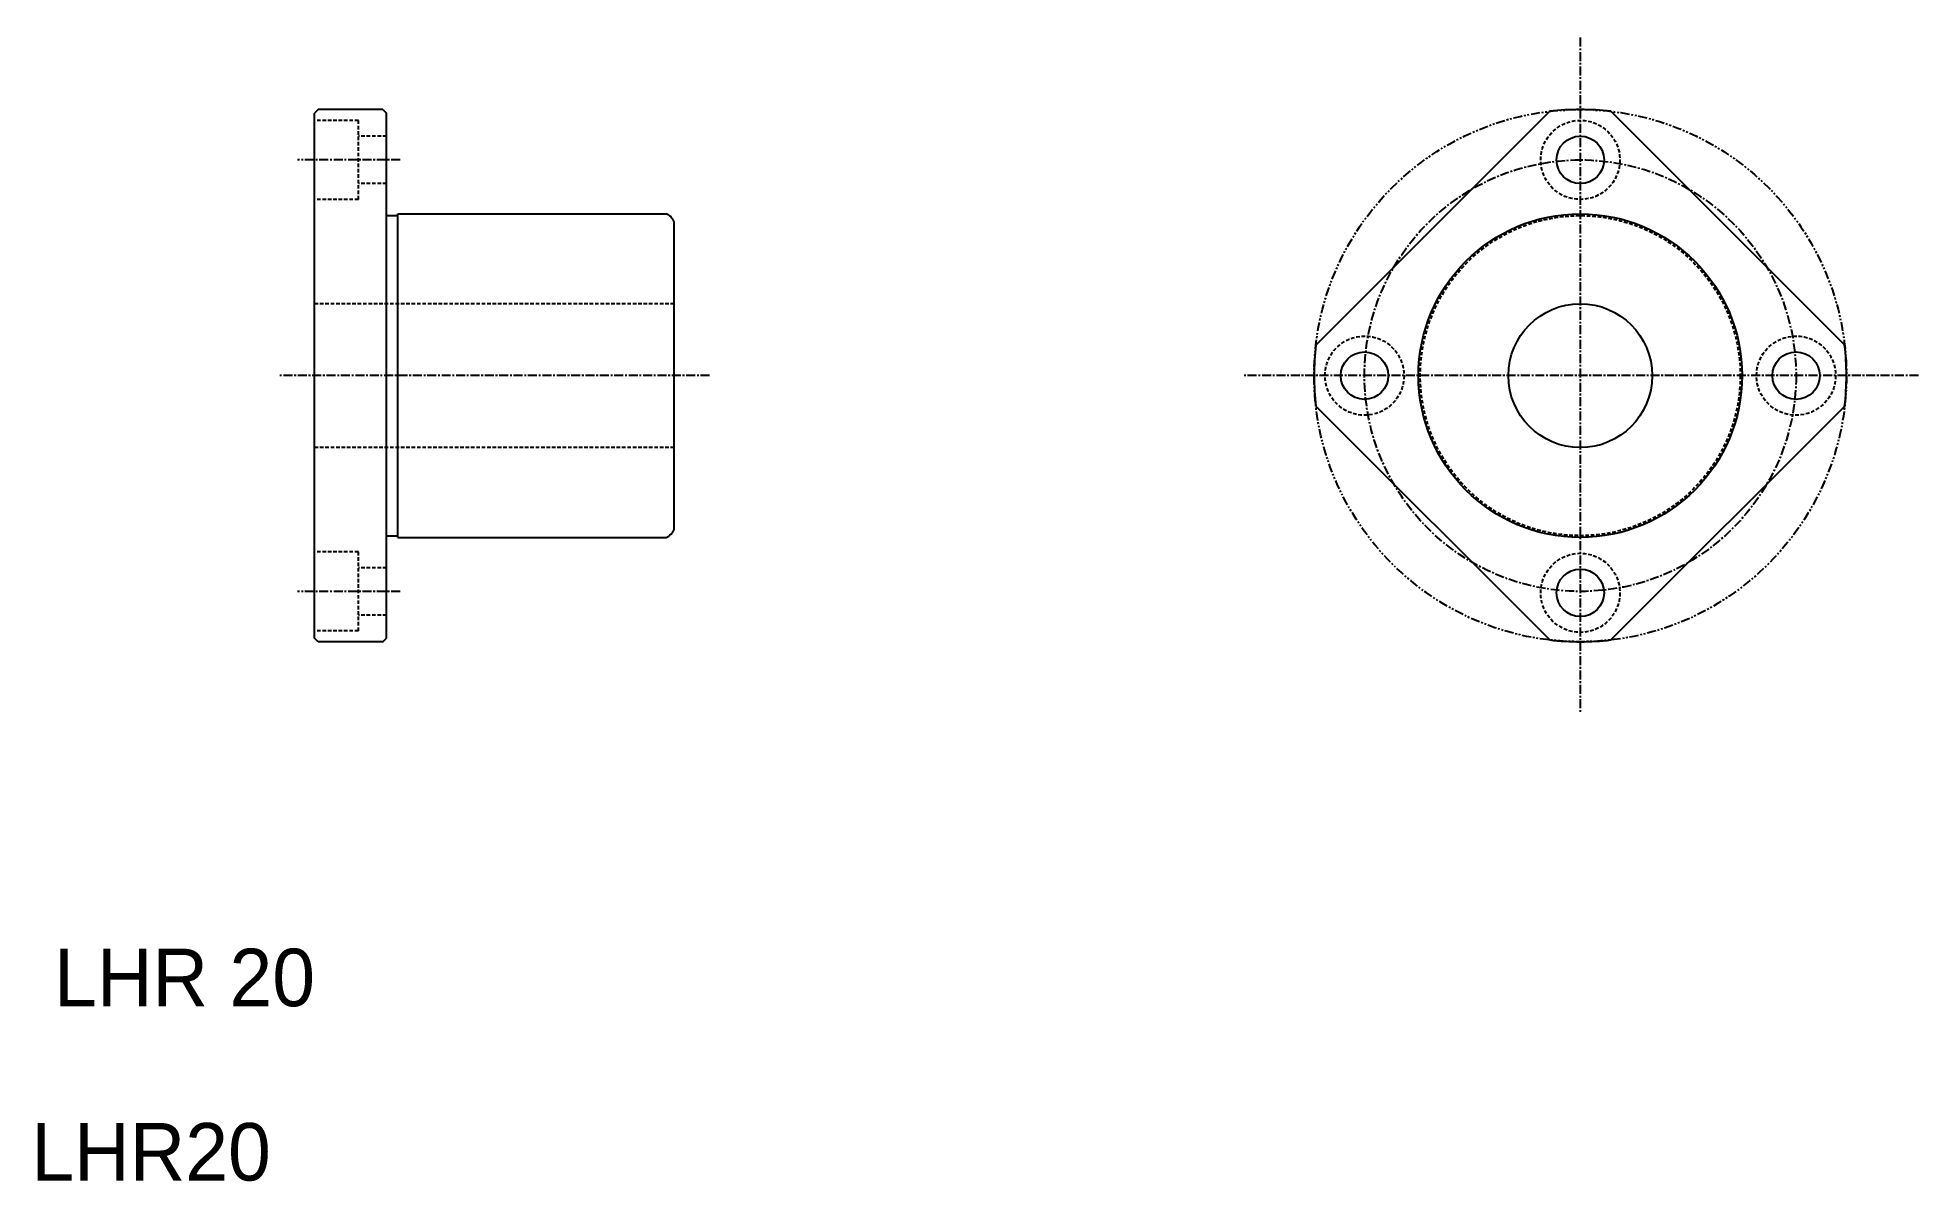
# Model space of a CAD drawing. Extents: x 237 to 498, y 134 to 293.
import ezdxf
from ezdxf.enums import TextEntityAlignment as Align

# ---------------------------------------------------------------- set-up
doc = ezdxf.new("R2010")
doc.units = 0
for name, pattern in [('CENTER', [2, 1.25, -0.25, 0.25, -0.25]), ('DASHED', [0.75, 0.5, -0.25]), ('PHANTOM', [2.5, 1.25, -0.25, 0.25, -0.25, 0.25, -0.25])]:
    doc.linetypes.add(name, pattern=pattern)
doc.layers.get('0').update_dxf_attribs({"linetype": 'CONTINUOUS'})
doc.layers.add('CENTER', color=1, linetype='CENTER')
doc.layers.add('NOTE', color=9, linetype='CONTINUOUS')

msp = doc.modelspace()

# ---------------------------------------------------------------- linework, layer by layer
at = {"color": 7, "linetype": 'CONTINUOUS'}
for p, q in [((275.59, 283.4), (275.09, 282.9)), ((275.09, 209.9), (275.09, 282.9)), ((284.59, 283.4), (275.59, 283.4)), ((284.59, 283.4), (285.09, 282.9)), ((285.09, 209.9), (285.09, 282.9)), ((414.32, 250.66), (446.82, 283.16)), ((455.33, 283.16), (487.83, 250.66)), ((285.09, 268.65), (286.69, 268.65)), ((286.69, 268.9), (324, 268.9)), ((286.69, 223.9), (286.69, 268.9)), ((325.09, 224.99), (325.09, 267.81)), ((414.32, 242.15), (446.82, 209.65)), ((455.33, 209.65), (487.83, 242.15)), ((285.09, 224.15), (286.69, 224.15)), ((286.69, 223.9), (324, 223.9)), ((294.72, 223.9), (294.72, 223.9)), ((304.34, 223.9), (304.34, 223.9)), ((275.59, 209.4), (275.09, 209.9)), ((284.59, 209.4), (275.59, 209.4)), ((284.59, 209.4), (285.09, 209.9))]:
    msp.add_line(p, q, dxfattribs=at)
at = {"color": 3, "linetype": 'DASHED'}
for p, q in [((281.19, 281.9), (275.09, 281.9)), ((281.19, 270.9), (281.19, 281.9)), ((285.09, 279.7), (281.19, 279.7)), ((285.09, 273.1), (281.19, 273.1)), ((281.19, 270.9), (275.09, 270.9)), ((325.09, 256.4), (275.09, 256.4)), ((325.09, 236.4), (275.09, 236.4)), ((281.19, 221.9), (275.09, 221.9)), ((281.19, 210.9), (281.19, 221.9)), ((285.09, 219.7), (281.19, 219.7)), ((285.09, 213.1), (281.19, 213.1)), ((281.19, 210.9), (275.09, 210.9))]:
    msp.add_line(p, q, dxfattribs=at)
at = {"color": 3, "linetype": 'PHANTOM'}
msp.add_circle((451.07, 246.4), 37, dxfattribs=at)
at = {"color": 3, "linetype": 'DASHED'}
for centre, radius in [((451.07, 276.4), 5.5), ((451.07, 246.4), 22.25), ((421.07, 246.4), 5.5), ((481.07, 246.4), 5.5), ((451.07, 216.2), 5.5)]:
    msp.add_circle(centre, radius, dxfattribs=at)
at = {"color": 7, "linetype": 'CONTINUOUS'}
for centre, radius in [((451.07, 276.4), 3.3), ((451.07, 246.4), 22.5), ((451.07, 246.4), 10), ((421.07, 246.4), 3.3), ((481.07, 246.4), 3.3), ((451.07, 216.2), 3.3)]:
    msp.add_circle(centre, radius, dxfattribs=at)
for centre, radius, start, end in [((451.07, 246.4), 37, 83.3917, 96.6083), ((323.24, 267.05), 2, 22.3316, 67.6684), ((451.07, 246.4), 37, 173.3917, 186.6083), ((451.07, 246.4), 37, 353.3917, 6.6083), ((323.24, 225.75), 2, 292.3316, 337.6684), ((451.07, 246.4), 37, 263.3917, 276.6083)]:
    msp.add_arc(centre, radius, start, end, dxfattribs=at)
at = {"layer": 'CENTER', "color": 1, "linetype": 'CENTER'}
for p, q in [((451.07, 293.4), (451.07, 199.4)), ((287.01, 276.4), (272.74, 276.4)), ((330.02, 246.4), (270.19, 246.4)), ((498.07, 246.4), (404.07, 246.4)), ((287.01, 216.4), (272.74, 216.4))]:
    msp.add_line(p, q, dxfattribs=at)
msp.add_circle((451.07, 246.4), 30, dxfattribs=at)

# ---------------------------------------------------------------- texts
at = {"layer": 'NOTE', "color": 7, "linetype": 'CONTINUOUS'}
for s, p in [('LHR 20', (257.03, 156.32)), ('LHR20', (252.37, 132.08))]:
    msp.add_text(s, height=8, dxfattribs=at).set_placement(p, align=Align.BOTTOM_CENTER)

doc.saveas('drawing.dxf')
